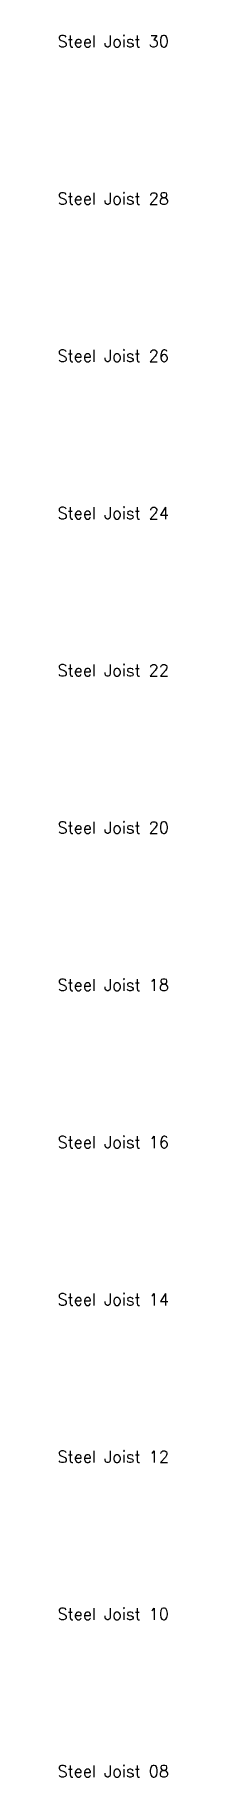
# Model space of a CAD drawing. Header units: inches. Extents: x -169 to -86, y 0 to 1329.
import ezdxf

# ---------------------------------------------------------------- set-up
doc = ezdxf.new("R2010")
doc.units = ezdxf.units.IN
doc.header["$LTSCALE"] = 0.5
doc.header["$MEASUREMENT"] = 0
doc.styles.add('RomanS', font='romans.shx')

msp = doc.modelspace()

# ---------------------------------------------------------------- texts
at = {"style": 'RomanS'}
for s, p in [('Steel Joist 30', (-170, 1320)), ('Steel Joist 28', (-170, 1200)), ('Steel Joist 26', (-170, 1080)), ('Steel Joist 24', (-170, 960)), ('Steel Joist 22', (-170, 840)), ('Steel Joist 20', (-170, 720)), ('Steel Joist 18', (-170, 600)), ('Steel Joist 16', (-170, 480)), ('Steel Joist 14', (-170, 360)), ('Steel Joist 12', (-170, 240)), ('Steel Joist 10', (-170, 120)), ('Steel Joist 08', (-170, 0))]:
    msp.add_text(s, height=9, dxfattribs=at).set_placement(p)

doc.saveas('drawing.dxf')
